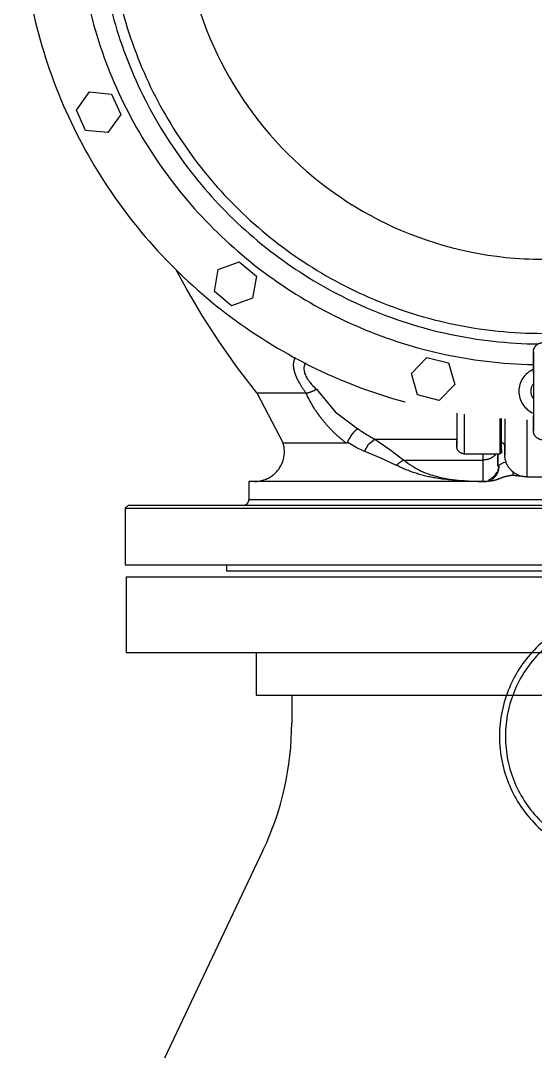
# Model space of a CAD drawing. Extents: x -181672 to 290600, y -29000 to 395522.
# Drawn here: x 9908.7 to 10081.1, y 32906.7 to 33254.6 of the extents above; entities that cross this region are included whole.
import ezdxf

# ---------------------------------------------------------------- set-up
doc = ezdxf.new("R2010")
doc.units = 0
doc.header["$LTSCALE"] = 10
doc.linetypes.add('XFM7P20PCW$0$Dashed', pattern=[2, 1, -1])

# ---------------------------------------------------------------- blocks, each defined once
blk = doc.blocks.new('XFM7P20PCW')
at = {"color": 1, "linetype": 'XFM7P20PCW$0$Dashed', "ltscale": 50}
for p, q in [((9927.30473, 33224.61735), (9931.66312, 33230.72781)), ((9931.66312, 33230.72781), (9939.13413, 33230.00856)), ((9939.13413, 33230.00856), (9942.24675, 33223.17885)), ((9930.41734, 33217.78764), (9927.30473, 33224.61735)), ((9942.24675, 33223.17885), (9937.88835, 33217.06839)), ((9937.88835, 33217.06839), (9930.41734, 33217.78764)), ((9974.86141, 33171.20253), (9981.90463, 33173.79606)), ((9981.90463, 33173.79606), (9987.67231, 33168.99321)), ((9973.58587, 33163.80616), (9974.86141, 33171.20253)), ((9987.67231, 33168.99321), (9986.39676, 33161.59684)), ((9979.35354, 33159.00331), (9973.58587, 33163.80616)), ((9986.39676, 33161.59684), (9979.35354, 33159.00331)), ((10039.60879, 33136.31514), (10044.82922, 33141.70776)), ((10044.82922, 33141.70776), (10052.10959, 33139.88305)), ((10052.10959, 33139.88305), (10054.16952, 33132.66571)), ((10041.66872, 33129.09779), (10039.60879, 33136.31514)), ((10054.16952, 33132.66571), (10048.94909, 33127.27308)), ((10080.51074, 33134.1595), (10080.51074, 33134.1648)), ((9987.83952, 33129.76934), (9996.63403, 33112.94431)), ((9987.83992, 33129.76858), (9993.32396, 33129.76858)), ((9993.32606, 33129.76858), (9996.36232, 33129.76858)), ((9996.36769, 33129.76858), (10000.03088, 33129.76858)), ((10000.04065, 33129.76858), (10004.30317, 33129.76858)), ((10008.59237, 33129.76858), (10008.67158, 33129.76858)), ((10048.94909, 33127.27308), (10041.66872, 33129.09779)), ((10054.8208, 33123.00712), (10054.8208, 33111.86681)), ((10057.28306, 33122.68799), (10057.28306, 33109.40456)), ((10069.22518, 33121.18243), (10069.22518, 33109.40456)), ((10069.84075, 33111.92411), (10069.84075, 33121.16878)), ((10070.94872, 33121.10359), (10070.94872, 33109.03399)), ((10078.3355, 33120.77922), (10078.3355, 33101.64722)), ((10027.32461, 33114.30004), (10054.8208, 33114.30004)), ((10017.8313, 33112.94431), (9996.63403, 33112.94431)), ((10069.84075, 33110.09694), (10069.84075, 33111.2426)), ((10037.12202, 33107.29889), (10063.66093, 33107.29889)), ((10057.28306, 33109.40456), (10069.22518, 33109.40456)), ((10063.66093, 33107.29889), (10063.66093, 33109.40456)), ((10063.66093, 33100.28909), (10063.66093, 33107.29889)), ((10068.66093, 33109.40456), (10068.66093, 33105.26511)), ((10068.66093, 33105.26511), (10068.66093, 33109.40456)), ((10068.6454, 33103.54647), (10068.88893, 33104.84961)), ((10067.64539, 33101.75818), (10068.25898, 33102.64773)), ((10073.66093, 33103.43722), (10073.66093, 33102.12222)), ((10078.3355, 33101.64722), (10138.66084, 33101.64722)), ((9985.16093, 33100.09722), (9985.16093, 33094.09722)), ((10065.02222, 33100.09722), (9985.16093, 33100.09722)), ((10064.11787, 33100.09781), (10064.0932, 33100.09959)), ((9985.16093, 33094.09722), (10138.6943, 33094.09722)), ((9944.66105, 33092.09722), (9943.66105, 33091.09722)), ((9943.66105, 33091.09722), (9943.66105, 33072.09722)), ((9943.66105, 33091.09722), (10138.68897, 33091.09722)), ((10138.70315, 33092.09722), (9944.66105, 33092.09722)), ((9943.66105, 33072.09722), (10138.69184, 33072.09722)), ((9977.66093, 33072.09722), (9977.66093, 33070.09722)), ((9977.66093, 33070.09722), (10138.66902, 33070.09722)), ((9943.96093, 33068.09722), (10223.36093, 33068.09722)), ((9943.96093, 33068.09722), (9943.96093, 33042.69722)), ((9943.96093, 33042.69722), (10223.36093, 33042.69722)), ((9987.61718, 33042.69722), (9987.61718, 33028.40972)), ((9987.61718, 33028.40972), (10179.70468, 33028.40972)), ((9999.52343, 33028.40972), (9999.52343, 33019.19506)), ((9999.52343, 33028.40972), (10167.79843, 33028.40972)), ((9989.85747, 32976.30263), (9956.80188, 32906.68555))]:
    blk.add_line(p, q, dxfattribs=at)
at = {"color": 1, "linetype": 'XFM7P20PCW$0$Dashed', "ltscale": 50, "flags": 128}
for points in [[(9987.83992, 33129.76858), (9981.37439, 33138.19273), (9975.25092, 33146.8687), (9969.47928, 33155.7826), (9964.06873, 33164.92017), (9960.73233, 33171.10648)], [(10080.51075, 33143.49722), (10080.51327, 33143.62319), (10080.52082, 33143.74895), (10080.5334, 33143.87431), (10080.55098, 33143.99907), (10080.57354, 33144.12303), (10080.60104, 33144.24598), (10080.63343, 33144.36774), (10080.67066, 33144.4881), (10080.71268, 33144.60688), (10080.75941, 33144.72389), (10080.81078, 33144.83893), (10080.86672, 33144.95182), (10080.92712, 33145.06239), (10080.9919, 33145.17046), (10081.06094, 33145.27584), (10081.13415, 33145.37838), (10081.2114, 33145.47792), (10081.29256, 33145.57428), (10081.37752, 33145.66732), (10081.46613, 33145.75689), (10081.55824, 33145.84284), (10081.65373, 33145.92505), (10081.75242, 33146.00336), (10081.85416, 33146.07767), (10081.9588, 33146.14785), (10082.06616, 33146.21379), (10082.17607, 33146.27539), (10082.28835, 33146.33253), (10082.40283, 33146.38515), (10082.51933, 33146.43314), (10082.63764, 33146.47644), (10082.7576, 33146.51497), (10082.879, 33146.54867), (10083.00165, 33146.57749), (10083.12536, 33146.60138), (10083.24992, 33146.62031), (10083.37514, 33146.63424), (10083.50081, 33146.64315), (10083.62675, 33146.64703), (10083.66075, 33146.64722)], [(10080.51075, 33143.49722), (10080.51075, 33143.4867), (10080.51075, 33143.45516), (10080.51075, 33143.40265), (10080.51075, 33143.32926), (10080.51075, 33143.2351), (10080.51075, 33143.12031), (10080.51075, 33142.9851), (10080.51075, 33142.82967), (10080.51075, 33142.65426), (10080.51075, 33142.45917), (10080.51075, 33142.2447), (10080.51075, 33142.0112), (10080.51075, 33141.75904), (10080.51075, 33141.48862), (10080.51075, 33141.20038), (10080.51075, 33140.89478), (10080.51075, 33140.5723), (10080.51075, 33140.23347), (10080.51075, 33139.87881), (10080.51074, 33139.50891), (10080.51074, 33139.12436), (10080.51074, 33138.72576), (10080.51074, 33138.31376), (10080.51074, 33137.88901), (10080.51074, 33137.4522), (10080.51074, 33137.00402), (10080.51074, 33136.54519), (10080.51074, 33136.07644), (10080.51074, 33135.59853), (10080.51074, 33135.11222), (10080.51074, 33134.61829), (10080.51074, 33134.11753), (10080.51074, 33133.61073), (10080.51074, 33133.09871), (10080.51074, 33132.58229), (10080.51074, 33132.06229), (10080.51074, 33131.53955), (10080.51073, 33131.0149), (10080.51073, 33130.48919), (10080.51073, 33129.96325), (10080.51073, 33129.43792), (10080.51073, 33128.91404), (10080.51073, 33128.39246), (10080.51073, 33127.87401), (10080.51073, 33127.35951), (10080.51073, 33126.8498), (10080.51073, 33126.34567), (10080.51073, 33125.84795), (10080.51073, 33125.35743), (10080.51073, 33124.87489), (10080.51073, 33124.4011), (10080.51073, 33123.93683), (10080.51073, 33123.48281), (10080.51073, 33123.03978), (10080.51072, 33122.60843), (10080.51072, 33122.18946), (10080.51072, 33121.78355), (10080.51072, 33121.39134), (10080.51072, 33121.01345), (10080.51072, 33120.65049), (10080.51072, 33120.30305), (10080.51072, 33119.97168), (10080.51072, 33119.6569), (10080.51072, 33119.35923), (10080.51072, 33119.07913), (10080.51072, 33118.81706), (10080.51072, 33118.57344), (10080.51072, 33118.34866), (10080.51072, 33118.14306), (10080.51072, 33117.957), (10080.51072, 33117.79075), (10080.51072, 33117.64459), (10080.51072, 33117.51876), (10080.51072, 33117.41344), (10080.51072, 33117.32882), (10080.51072, 33117.26502), (10080.51072, 33117.22216), (10080.51072, 33117.20029), (10080.51072, 33117.19722)], [(10080.51074, 33136.62182), (10080.51074, 33137.04655), (10080.51074, 33137.49369), (10080.51074, 33137.9294), (10080.51074, 33138.35298), (10080.51074, 33138.76375), (10080.51074, 33139.16106), (10080.51074, 33139.54427), (10080.51075, 33139.91276), (10080.51075, 33140.26595), (10080.51075, 33140.60328), (10080.51075, 33140.92419), (10080.51075, 33141.22819), (10080.51075, 33141.51477), (10080.51075, 33141.7835), (10080.51075, 33142.03392), (10080.51075, 33142.26565), (10080.51075, 33142.47831), (10080.51075, 33142.67157), (10080.51075, 33142.84511), (10080.51075, 33142.99866), (10080.51075, 33143.13196), (10080.51075, 33143.24481), (10080.51075, 33143.33703), (10080.51075, 33143.40847), (10080.51075, 33143.45902), (10080.51075, 33143.48858), (10080.51075, 33143.49722)], [(10007.81919, 33131.03661), (10014.02484, 33123.43438), (10021.68666, 33117.80636)], [(10054.8208, 33123.0519), (10054.8208, 33122.72061), (10054.8208, 33121.74269), (10054.8208, 33120.80341), (10054.8208, 33119.90428), (10054.8208, 33119.04673), (10054.8208, 33118.23213), (10054.8208, 33117.46179), (10054.8208, 33116.73695), (10054.8208, 33116.05875), (10054.8208, 33115.42829), (10054.8208, 33114.84657), (10054.8208, 33114.31453), (10054.8208, 33113.83301), (10054.8208, 33113.40279), (10054.8208, 33113.02455), (10054.8208, 33112.6989), (10054.8208, 33112.42637), (10054.8208, 33112.20737), (10054.8208, 33112.04228), (10054.8208, 33111.93134), (10054.8208, 33111.87475), (10054.8208, 33111.86681)], [(10080.51072, 33117.19722), (10080.51072, 33117.20774), (10080.51072, 33117.23928), (10080.51072, 33117.29179), (10080.51072, 33117.36518), (10080.51072, 33117.45934), (10080.51072, 33117.57413), (10080.51072, 33117.70934), (10080.51072, 33117.86477), (10080.51072, 33118.04018), (10080.51072, 33118.23527), (10080.51072, 33118.44974), (10080.51072, 33118.68324), (10080.51072, 33118.9354), (10080.51072, 33119.20582), (10080.51072, 33119.49406), (10080.51072, 33119.79966), (10080.51072, 33120.12214), (10080.51072, 33120.46097), (10080.51072, 33120.81563), (10080.51072, 33121.18553), (10080.51072, 33121.57008), (10080.51072, 33121.96868), (10080.51072, 33122.10083)], [(10069.84075, 33110.02012), (10069.84075, 33110.04882), (10069.84075, 33110.13487), (10069.84075, 33110.27813), (10069.84075, 33110.47837), (10069.84075, 33110.73527), (10069.84075, 33111.04843), (10069.84075, 33111.41734), (10069.84075, 33111.84141), (10069.84075, 33112.31996), (10069.84075, 33112.85222), (10069.84075, 33113.43735), (10069.84075, 33114.07441), (10069.84075, 33114.76238), (10069.84075, 33115.50016), (10069.84075, 33116.28657), (10069.84075, 33117.12035), (10069.84075, 33118.00017), (10069.84075, 33118.92461), (10069.84075, 33119.89221), (10069.84075, 33120.9014), (10069.84075, 33121.2005)], [(10070.94872, 33121.15213), (10070.94872, 33120.7913), (10070.94872, 33119.73197), (10070.94872, 33118.71451), (10070.94872, 33117.74053), (10070.94872, 33116.81159), (10070.94872, 33115.92918), (10070.94872, 33115.09472), (10070.94872, 33114.30953), (10070.94872, 33113.57488), (10070.94872, 33112.89194), (10070.94872, 33112.2618), (10070.94872, 33111.68546), (10070.94872, 33111.16386), (10070.94872, 33110.69783), (10070.94872, 33110.2881), (10070.94872, 33109.93535), (10070.94872, 33109.64012), (10070.94872, 33109.4029), (10070.94872, 33109.22406), (10070.94872, 33109.10389), (10070.94872, 33109.04259), (10070.94872, 33109.03399)], [(10023.87324, 33110.16593), (10025.26828, 33112.62245), (10027.32459, 33114.30003)], [(10027.32459, 33114.30003), (10032.37446, 33110.86877), (10037.12202, 33107.29889)], [(10083.66071, 33114.04722), (10083.53475, 33114.04974), (10083.40898, 33114.05729), (10083.28362, 33114.06987), (10083.15886, 33114.08745), (10083.03491, 33114.11001), (10082.91195, 33114.1375), (10082.79019, 33114.16989), (10082.66983, 33114.20713), (10082.55105, 33114.24914), (10082.43405, 33114.29588), (10082.31901, 33114.34725), (10082.20611, 33114.40318), (10082.09554, 33114.46359), (10081.98748, 33114.52836), (10081.88209, 33114.59741), (10081.77955, 33114.67062), (10081.68002, 33114.74786), (10081.58365, 33114.82903), (10081.49061, 33114.91399), (10081.40104, 33115.00259), (10081.31509, 33115.09471), (10081.23289, 33115.19019), (10081.15457, 33115.28889), (10081.08026, 33115.39063), (10081.01008, 33115.49527), (10080.94414, 33115.60263), (10080.88255, 33115.71254), (10080.8254, 33115.82482), (10080.77279, 33115.9393), (10080.72479, 33116.05579), (10080.6815, 33116.17411), (10080.64297, 33116.29407), (10080.60927, 33116.41547), (10080.58044, 33116.53812), (10080.55655, 33116.66182), (10080.53762, 33116.78639), (10080.52369, 33116.9116), (10080.51478, 33117.03728), (10080.5109, 33117.16321), (10080.51072, 33117.19722)], [(9997.04789, 33110.09722), (9997.03989, 33110.49711), (9997.01591, 33110.89636), (9996.97598, 33111.29434), (9996.92016, 33111.6904), (9996.84856, 33112.08391), (9996.76127, 33112.47424), (9996.65844, 33112.86077), (9996.63403, 33112.94431)], [(10023.87324, 33110.16593), (10021.07907, 33111.51764), (10018.28929, 33113.17591)], [(10054.8208, 33111.86681), (10054.8208, 33111.89404), (10054.8208, 33111.97565), (10054.8208, 33112.11154), (10054.8208, 33112.30148), (10054.8208, 33112.54516), (10054.8208, 33112.8422), (10054.8208, 33113.19211), (10054.8208, 33113.59435), (10054.8208, 33113.89175)], [(10057.28306, 33109.40456), (10057.1846, 33109.40653), (10057.08629, 33109.41243), (10056.9883, 33109.42226), (10056.89078, 33109.43601), (10056.79389, 33109.45364), (10056.69778, 33109.47513), (10056.6026, 33109.50045), (10056.50852, 33109.52955), (10056.41567, 33109.56239), (10056.32421, 33109.59892), (10056.23429, 33109.63908), (10056.14604, 33109.6828), (10056.05962, 33109.73002), (10055.97515, 33109.78065), (10055.89277, 33109.83463), (10055.81261, 33109.89185), (10055.73481, 33109.95223), (10055.65949, 33110.01567), (10055.58676, 33110.08208), (10055.51675, 33110.15134), (10055.44956, 33110.22335), (10055.38531, 33110.29798), (10055.32409, 33110.37513), (10055.266, 33110.45466), (10055.21114, 33110.53645), (10055.1596, 33110.62037), (10055.11146, 33110.70628), (10055.06678, 33110.79405), (10055.02566, 33110.88354), (10054.98814, 33110.9746), (10054.9543, 33111.06708), (10054.92418, 33111.16085), (10054.89784, 33111.25574), (10054.87531, 33111.35162), (10054.85663, 33111.44831), (10054.84184, 33111.54568), (10054.83095, 33111.64356), (10054.82398, 33111.7418), (10054.82095, 33111.84023), (10054.8208, 33111.86681)], [(10070.94872, 33111.86681), (10070.94774, 33111.91605), (10070.94478, 33111.9652), (10070.93987, 33112.0142), (10070.933, 33112.06296), (10070.92418, 33112.1114), (10070.91343, 33112.15946), (10070.90077, 33112.20704), (10070.88622, 33112.25409), (10070.8698, 33112.30051), (10070.85154, 33112.34624), (10070.83146, 33112.3912), (10070.8096, 33112.43532), (10070.78599, 33112.47854), (10070.76067, 33112.52077), (10070.73369, 33112.56196), (10070.70507, 33112.60204), (10070.67488, 33112.64094), (10070.64316, 33112.6786), (10070.60996, 33112.71497), (10070.57533, 33112.74997), (10070.53932, 33112.78357), (10070.50201, 33112.81569), (10070.46343, 33112.8463), (10070.42367, 33112.87535), (10070.38277, 33112.90277), (10070.34081, 33112.92855), (10070.29786, 33112.95262), (10070.25397, 33112.97496), (10070.20923, 33112.99552), (10070.1637, 33113.01428), (10070.11746, 33113.0312), (10070.07057, 33113.04626), (10070.02313, 33113.05943), (10069.97519, 33113.07069), (10069.92684, 33113.08003), (10069.87816, 33113.08743), (10069.8407, 33113.09177)], [(10069.84075, 33111.04811), (10069.84075, 33110.89736), (10069.84075, 33110.61004), (10069.84075, 33110.37916), (10069.84075, 33110.20511), (10069.84075, 33110.08815), (10069.84075, 33110.02848), (10069.84075, 33110.02012)], [(10070.94872, 33109.03399), (10070.94872, 33109.06348), (10070.94872, 33109.15189), (10070.94872, 33109.29909), (10070.94872, 33109.50484), (10070.94872, 33109.7688), (10070.94872, 33110.09057), (10070.94872, 33110.46961), (10070.94872, 33110.90534), (10070.94872, 33111.39704), (10070.94872, 33111.94394), (10070.94872, 33112.54515), (10070.94872, 33112.66225)], [(9987.1277, 33100.09881), (9987.44778, 33100.10522), (9987.84704, 33100.1292), (9988.24501, 33100.16913), (9988.64107, 33100.22494), (9989.03458, 33100.29655), (9989.42492, 33100.38384), (9989.81145, 33100.48666), (9990.19356, 33100.60486), (9990.57063, 33100.73825), (9990.94207, 33100.88661), (9991.30728, 33101.0497), (9991.66568, 33101.22727), (9992.01669, 33101.41902), (9992.35975, 33101.62467), (9992.69431, 33101.84386), (9993.01984, 33102.07626), (9993.33582, 33102.32149), (9993.64174, 33102.57916), (9993.9371, 33102.84886), (9994.22145, 33103.13015), (9994.49432, 33103.42259), (9994.75528, 33103.7257), (9995.00391, 33104.03901), (9995.23981, 33104.36202), (9995.4626, 33104.69419), (9995.67193, 33105.03501), (9995.86747, 33105.38393), (9996.04889, 33105.74039), (9996.21592, 33106.10382), (9996.36828, 33106.47364), (9996.50573, 33106.84925), (9996.62805, 33107.23006), (9996.73504, 33107.61546), (9996.82654, 33108.00483), (9996.90239, 33108.39754), (9996.96247, 33108.79298), (9997.0067, 33109.1905), (9997.03499, 33109.58947), (9997.04731, 33109.98926), (9997.04789, 33110.09722)], [(10024.03836, 33110.09722), (10023.95579, 33110.13158), (10023.87324, 33110.16593)], [(10034.64127, 33105.49849), (10029.35966, 33107.86258), (10024.03836, 33110.09722)], [(10069.84075, 33110.02012), (10069.84026, 33109.9955), (10069.83878, 33109.97093), (10069.83632, 33109.94643), (10069.83289, 33109.92205), (10069.82848, 33109.89783), (10069.82311, 33109.8738), (10069.81678, 33109.85001), (10069.8095, 33109.82648), (10069.80129, 33109.80327), (10069.79216, 33109.78041), (10069.78212, 33109.75793), (10069.77119, 33109.73587), (10069.75938, 33109.71426), (10069.74672, 33109.69314), (10069.73323, 33109.67255), (10069.71893, 33109.65251), (10069.70383, 33109.63306), (10069.68797, 33109.61423), (10069.67137, 33109.59605), (10069.65405, 33109.57854), (10069.63605, 33109.56174), (10069.61739, 33109.54568), (10069.59811, 33109.53038), (10069.57822, 33109.51586), (10069.55777, 33109.50214), (10069.5368, 33109.48926), (10069.51532, 33109.47722), (10069.49337, 33109.46605), (10069.471, 33109.45577), (10069.44824, 33109.44639), (10069.42512, 33109.43793), (10069.40168, 33109.4304), (10069.37795, 33109.42381), (10069.35398, 33109.41818), (10069.32981, 33109.41351), (10069.30547, 33109.40981), (10069.281, 33109.40709), (10069.25644, 33109.40535), (10069.23183, 33109.40459), (10069.22518, 33109.40456)], [(10078.3355, 33101.64722), (10078.0401, 33101.65313), (10077.74518, 33101.67084), (10077.45121, 33101.70034), (10077.15865, 33101.74157), (10076.86797, 33101.79446), (10076.57964, 33101.85894), (10076.29412, 33101.93489), (10076.01186, 33102.0222), (10075.73333, 33102.12073), (10075.45895, 33102.23032), (10075.18918, 33102.35079), (10074.92444, 33102.48196), (10074.66515, 33102.62361), (10074.41174, 33102.77551), (10074.16461, 33102.93742), (10073.92415, 33103.10909), (10073.69074, 33103.29024), (10073.46477, 33103.48057), (10073.24659, 33103.67979), (10073.03655, 33103.88758), (10072.83498, 33104.10359), (10072.64222, 33104.3275), (10072.45857, 33104.55893), (10072.28431, 33104.79753), (10072.11974, 33105.0429), (10071.96511, 33105.29466), (10071.82067, 33105.5524), (10071.68666, 33105.8157), (10071.56328, 33106.08416), (10071.45073, 33106.35734), (10071.3492, 33106.6348), (10071.25885, 33106.91609), (10071.17981, 33107.20078), (10071.11223, 33107.48839), (10071.0562, 33107.77848), (10071.01182, 33108.07058), (10070.97915, 33108.36422), (10070.95825, 33108.65893), (10070.94915, 33108.95424), (10070.94872, 33109.03399)], [(10068.67828, 33105.33742), (10068.72069, 33105.41279), (10068.89058, 33105.61619)], [(10068.89058, 33105.61619), (10070.55271, 33106.42277), (10071.3871, 33106.56925)], [(9983.24091, 33092.09882), (9983.32076, 33092.10361), (9983.40035, 33092.1116), (9983.47956, 33092.12276), (9983.55827, 33092.13708), (9983.63633, 33092.15454), (9983.71364, 33092.17511), (9983.79006, 33092.19875), (9983.86548, 33092.22542), (9983.93976, 33092.25509), (9984.01281, 33092.28771), (9984.08449, 33092.32323), (9984.15469, 33092.36158), (9984.2233, 33092.40271), (9984.29021, 33092.44655), (9984.35532, 33092.49302), (9984.41851, 33092.54207), (9984.4797, 33092.5936), (9984.53877, 33092.64754), (9984.59564, 33092.7038), (9984.65021, 33092.76229), (9984.7024, 33092.82291), (9984.75213, 33092.88558), (9984.79931, 33092.95018), (9984.84387, 33093.01661), (9984.88574, 33093.08478), (9984.92484, 33093.15456), (9984.96113, 33093.22585), (9984.99453, 33093.29854), (9985.02501, 33093.3725), (9985.05249, 33093.44762), (9985.07696, 33093.52379), (9985.09836, 33093.60087), (9985.11666, 33093.67874), (9985.13183, 33093.75728), (9985.14384, 33093.83637), (9985.15269, 33093.91587), (9985.15835, 33093.99567), (9985.16081, 33094.07562), (9985.16093, 33094.09722)]]:
    blk.add_lwpolyline(points, dxfattribs=at)
at = {"color": 1, "linetype": 'XFM7P20PCW$0$Dashed', "ltscale": 50}
for centre, radius, start, end in [((10083.66093, 33295.59722), 175.00012, 91.0268802, 268.9803575), ((10083.66093, 33295.59722), 156.33989, 91.1475507, 268.8490595), ((10083.66093, 33295.59722), 149.37704, 90.5413417, 269.4585245), ((10083.66093, 33295.59722), 145.83002, 89.9999331, 269.9999331), ((10083.66093, 33295.59722), 120.96204, 89.9999331, 269.9999331), ((10083.66073, 33130.34722), 8, 113.3415882, 179.9999331), ((10083.66073, 33130.34722), 4, 141.1821683, 179.9999331), ((10083.66073, 33130.34722), 8, 179.9999331, 246.5943809), ((10083.66073, 33130.34722), 4, 179.9999331, 217.9951789), ((10111.16084, 33014.6012), 42, 90, 270), ((10111.16084, 33014.6012), 40, 90, 270), ((9899.52343, 33019.19506), 100, 334.6006904, 0)]:
    blk.add_arc(centre, radius, start, end, dxfattribs=at)
for centre, major_axis, ratio, start_param, end_param in [((10064.14292, 33105.09722), (0, 5), 0.957200883, 4.178767657, 4.818662108), ((10064.14292, 33105.09722), (0, 5), 0.957200883, 3.141592654, 3.623878141), ((10063.66093, 33105.26511), (-5, 0), 0.995203148, 1.963495408, 2.748893572), ((10064.14292, 33105.09722), (0, 5), 0.957200883, 3.668113988, 4.161408153)]:
    blk.add_ellipse(centre, major_axis=major_axis, ratio=ratio, start_param=start_param, end_param=end_param, dxfattribs=at)
for points, knots in [([(10001.36431, 33134.54363), (10001.10543, 33135.09386), (10000.71871, 33136.02997), (10000.35149, 33137.29286), (10000.08214, 33138.73803), (10000.13055, 33140.26555), (10000.52826, 33141.24328), (10000.80084, 33141.64648)], [0.2963541537, 0.2963541537, 0.2963541537, 0.2963541537, 0.4, 0.475, 0.55, 0.7, 0.8391605557, 0.8391605557, 0.8391605557, 0.8391605557]), ([(10004.11726, 33139.86023), (10003.57916, 33139.04457), (10003.26561, 33136.41533), (10005.53128, 33133.03131), (10007.81919, 33131.03661)], [0.1666666667, 0.1666666667, 0.1666666667, 0.1666666667, 0.5, 1, 1, 1, 1]), ([(10004.30317, 33129.76858), (10003.48563, 33130.85476), (10002.47154, 33132.38762), (10001.66013, 33133.92702), (10001.43852, 33134.38767)], [0, 0, 0, 0, 0.2, 0.2865724737, 0.2865724737, 0.2865724737, 0.2865724737]), ([(10017.8313, 33112.94431), (10016.71213, 33113.7794), (10014.5615, 33115.57184), (10011.82223, 33118.34741), (10009.80977, 33120.75376), (10008.48667, 33122.53564), (10006.56423, 33125.32972), (10005.21933, 33127.76142), (10004.31931, 33129.76934)], [0, 0, 0, 0, 0.2, 0.4, 0.55, 0.625, 0.7, 1, 1, 1, 1]), ([(10018.29258, 33113.17947), (10018.30433, 33113.26314), (10018.33817, 33113.42956), (10018.41602, 33113.67669), (10018.5206, 33113.89678), (10018.63239, 33114.09494), (10018.74526, 33114.29441), (10018.88113, 33114.50857), (10019.05964, 33114.7924), (10019.25306, 33115.07862), (10019.43324, 33115.38358), (10019.59351, 33115.64553), (10019.76279, 33115.90382), (10019.99936, 33116.24186), (10020.32746, 33116.63987), (10020.894, 33117.22584), (10021.36555, 33117.60126), (10021.68666, 33117.80636)], [0, 0, 0, 0, 0.05, 0.1, 0.15, 0.1875, 0.225, 0.275, 0.325, 0.4, 0.45, 0.5, 0.55, 0.6, 0.7, 0.8, 1, 1, 1, 1]), ([(10021.68666, 33117.80636), (10022.09661, 33117.49793), (10022.71643, 33117.05237), (10023.55281, 33116.49357), (10024.18649, 33116.0939), (10024.82924, 33115.71547), (10025.46229, 33115.34358), (10026.29742, 33114.86175), (10026.91568, 33114.51895), (10027.32461, 33114.30004)], [0, 0, 0, 0, 0.222222222, 0.333333333, 0.444444444, 0.555555556, 0.666666667, 0.777777778, 1, 1, 1, 1]), ([(10067.97811, 33109.33093), (10067.76216, 33109.02804), (10067.09642, 33108.31895), (10065.62412, 33107.51235), (10064.31543, 33107.29889), (10063.66093, 33107.29889)], [0.336561564, 0.336561564, 0.336561564, 0.336561564, 0.5, 0.75, 1, 1, 1, 1]), ([(10058.74792, 33100.20304), (10054.98925, 33100.34143), (10048.80942, 33100.84876), (10040.99915, 33102.68595), (10036.7393, 33104.452), (10034.64127, 33105.49849)], [0.1583585489, 0.1583585489, 0.1583585489, 0.1583585489, 0.5, 0.75, 1, 1, 1, 1]), ([(10073.66093, 33102.12222), (10073.41318, 33102.10271), (10072.92053, 33102.05248), (10072.19017, 33101.9436), (10071.58873, 33101.82482), (10071.17147, 33101.72711), (10070.93418, 33101.66688), (10070.75658, 33101.62018), (10070.58019, 33101.56923), (10070.34742, 33101.49313), (10069.94481, 33101.3436), (10069.37848, 33101.09815), (10068.81037, 33100.85323), (10068.4047, 33100.70463), (10068.16967, 33100.62922), (10067.99134, 33100.57887), (10067.81153, 33100.53284), (10067.57098, 33100.47362), (10067.14712, 33100.37796), (10066.53378, 33100.26289), (10065.78523, 33100.15974), (10065.27792, 33100.11418), (10065.02222, 33100.09722)], [0, 0, 0, 0, 0.083333333, 0.166666667, 0.25, 0.291666667, 0.3125, 0.333333333, 0.354166667, 0.375, 0.416666667, 0.5, 0.583333333, 0.625, 0.645833333, 0.666666667, 0.6875, 0.708333333, 0.75, 0.833333333, 0.916666667, 1, 1, 1, 1]), ([(10064.07873, 33100.10033), (10064.05344, 33100.10173), (10064.00483, 33100.10548), (10063.91436, 33100.11682), (10063.78224, 33100.14687), (10063.6894, 33100.20497), (10063.66439, 33100.26656), (10063.66093, 33100.28909)], [0, 0, 0, 0, 0.1, 0.2, 0.4, 0.8, 1, 1, 1, 1])]:
    blk.add_open_spline(points, degree=3, knots=knots, dxfattribs=at)
for points in [[(10080.50517, 33133.69736), (10080.50467, 33133.66785), (10080.5074, 33133.64122), (10080.5129, 33133.61711)], [(10004.31925, 33129.76928), (10004.43574, 33129.7801), (10004.56379, 33129.79919), (10004.7008, 33129.82558)], [(10004.7008, 33129.82558), (10004.8378, 33129.85197), (10005.12971, 33129.91935), (10005.45381, 33130.01692), (10005.62216, 33130.07378)], [(10005.62216, 33130.07378), (10005.79051, 33130.13065), (10006.13979, 33130.26054), (10006.68367, 33130.48607), (10007.24731, 33130.74331), (10007.62925, 33130.93655), (10007.81919, 33131.03661)], [(10018.28929, 33113.1759), (10018.23371, 33113.09203), (10018.10058, 33112.96906), (10017.92753, 33112.93729), (10017.8313, 33112.94431)], [(10034.64127, 33105.49849), (10034.98947, 33105.89628), (10035.79035, 33106.63415), (10036.68602, 33107.12755), (10037.122, 33107.29889)], [(10037.12204, 33107.29889), (10040.6118, 33104.36555), (10048.59434, 33100.80059), (10058.58293, 33100.13569), (10064.07873, 33100.10033)], [(10068.89059, 33105.61575), (10068.95061, 33105.00253), (10068.90458, 33104.32041), (10068.7059, 33103.64729)], [(10068.22371, 33102.5262), (10068.06742, 33102.25554), (10067.88594, 33101.99782), (10067.68166, 33101.76155)], [(10068.7059, 33103.64729), (10068.60631, 33103.30987), (10068.46836, 33102.97471), (10068.2958, 33102.65524)], [(10076.8955, 33101.80331), (10075.81545, 33101.88901), (10074.73707, 33101.99531), (10073.66093, 33102.12222)], [(10064.0932, 33100.09959), (10063.45382, 33100.10253), (10062.81899, 33100.10826), (10062.18889, 33100.11723)]]:
    blk.add_open_spline(points, degree=3, dxfattribs=at)

msp = doc.modelspace()

# ---------------------------------------------------------------- block references
msp.add_blockref('XFM7P20PCW', (0, 0))

doc.saveas('drawing.dxf')
